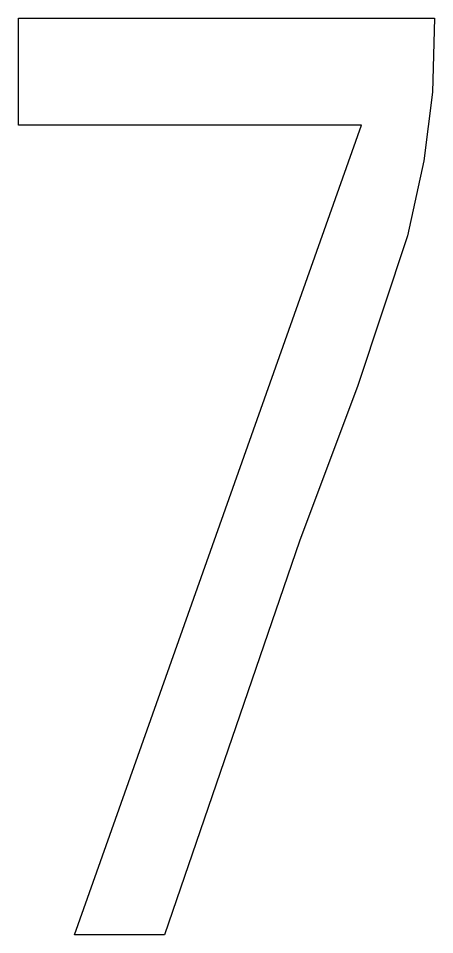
# Model space of a CAD drawing. Extents: x 0.2 to 1.1, y 0.17 to 2.16.
import ezdxf

# ---------------------------------------------------------------- set-up
doc = ezdxf.new("R2010")
doc.units = 0
doc.layers.add('7', color=7, linetype='CONTINUOUS')

msp = doc.modelspace()

# ---------------------------------------------------------------- linework, layer by layer
at = {"layer": '7'}
msp.add_polyline3d([(0.3206, 0.1703, 5.7484), (0.9421, 1.9248, 5.7484), (0.1988, 1.9248, 5.7484), (0.1988, 2.1563, 5.7484), (1.1005, 2.1563, 5.7484), (1.0956, 1.9966, 5.7484), (1.0772, 1.8476, 5.7484), (1.0418, 1.6846, 5.7484), (0.9339, 1.3604, 5.7484), (0.808, 1.0232, 5.7484), (0.5156, 0.1703, 5.7484)], close=True, dxfattribs=at)

doc.saveas('drawing.dxf')
